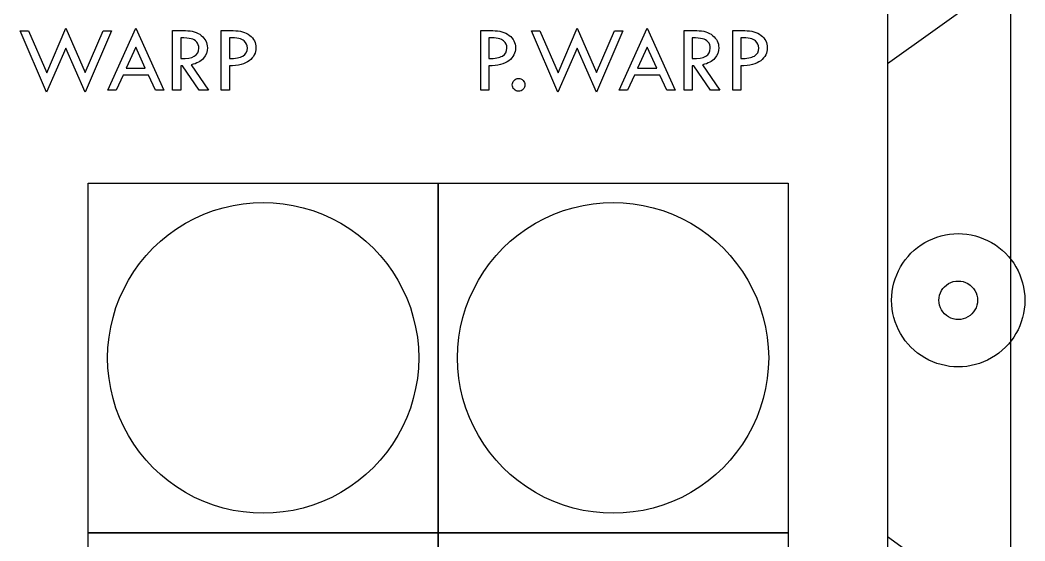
# Model space of a CAD drawing. Extents: x 0 to 339, y 0 to 211.
# Drawn here: x 71.5 to 123.2, y 121.8 to 148.6 of the extents above; entities that cross this region are included whole.
import ezdxf

# ---------------------------------------------------------------- set-up
doc = ezdxf.new("R2010")
doc.units = 0
doc.layers.add('Layer_1', color=7, linetype='CONTINUOUS')

msp = doc.modelspace()

# ---------------------------------------------------------------- linework, layer by layer
at = {"layer": 'Layer_1', "color": 6}
for p, q in [((116.13033, 204.072506), (116.13033, 6.478666)), ((122.48033, 6.478666), (122.48033, 204.072506))]:
    msp.add_line(p, q, dxfattribs=at)
at = {"layer": 'Layer_1', "color": 1}
for p, q in [((122.48033, 150.862311), (116.13034, 146.318911)), ((116.13034, 146.318911), (116.13034, 121.985531)), ((120.767398, 134.152217), (120.767398, 134.152217)), ((92.024894, 131.186898), (92.024894, 131.186898)), ((92.024894, 131.186898), (92.024894, 131.186898)), ((110.024894, 131.186898), (110.024894, 131.186898)), ((116.13034, 121.985531), (122.48033, 117.442131))]:
    msp.add_line(p, q, dxfattribs=at)
at = {"layer": 'Layer_1', "color": 7}
for p, q in [((72.88443, 144.866511), (71.5219, 148.028071)), ((71.5219, 148.028071), (71.95598, 148.028071)), ((71.95598, 148.028071), (72.88926, 145.864901)), ((72.88926, 145.864901), (73.87317, 148.151061)), ((73.87317, 148.151061), (74.86192, 145.884191)), ((74.86192, 145.884191), (75.79037, 148.028071)), ((76.22445, 148.028071), (74.86192, 144.866511)), ((75.79037, 148.028071), (76.22445, 148.028071)), ((76.03032, 144.960561), (77.46762, 148.151061)), ((77.46762, 148.151061), (78.91938, 144.960561)), ((79.36667, 144.960561), (79.36672, 148.032891)), ((79.36672, 148.032891), (80.03232, 148.032891)), ((81.86993, 148.032891), (82.48729, 148.032891)), ((81.86993, 144.960561), (81.86993, 148.032891)), ((95.21846, 148.032891), (95.83582, 148.032891)), ((95.21846, 144.960561), (95.21846, 148.032891)), ((99.18789, 144.866511), (97.82536, 148.028071)), ((97.82536, 148.028071), (98.25944, 148.028071)), ((98.25944, 148.028071), (99.19272, 145.864901)), ((99.19272, 145.864901), (100.17664, 148.151061)), ((100.17664, 148.151061), (101.16538, 145.884191)), ((101.16538, 145.884191), (102.09383, 148.028071)), ((102.52791, 148.028071), (101.16538, 144.866511)), ((102.09383, 148.028071), (102.52791, 148.028071)), ((102.33378, 144.960561), (103.77108, 148.151061)), ((103.77108, 148.151061), (105.22284, 144.960561)), ((105.67014, 144.960561), (105.67019, 148.032891)), ((105.67019, 148.032891), (106.33578, 148.032891)), ((108.17339, 148.032891), (108.79075, 148.032891)), ((108.17339, 144.960561), (108.17339, 148.032891)), ((79.78634, 147.661511), (79.78634, 146.590781)), ((79.78634, 147.661491), (79.78634, 147.661511)), ((82.28472, 147.666341), (82.28472, 146.590781)), ((82.28472, 147.666341), (82.28472, 147.666341)), ((95.63324, 147.666341), (95.63324, 146.590781)), ((95.63324, 147.666341), (95.63324, 147.666341)), ((106.0898, 147.661511), (106.0898, 146.590781)), ((106.0898, 147.661491), (106.0898, 147.661511)), ((108.58818, 147.666341), (108.58818, 146.590781)), ((108.58818, 147.666341), (108.58818, 147.666341)), ((73.87317, 147.138201), (72.88443, 144.866511)), ((74.86192, 144.866511), (73.87317, 147.138201)), ((77.46762, 147.188851), (76.97324, 146.096411)), ((77.96199, 146.096411), (77.46762, 147.188851)), ((100.17664, 147.138201), (99.18789, 144.866511)), ((101.16538, 144.866511), (100.17664, 147.138201)), ((103.77108, 147.188851), (103.27671, 146.096411)), ((104.26545, 146.096411), (103.77108, 147.188851)), ((80.31929, 146.274861), (81.21398, 144.960561)), ((106.62275, 146.274861), (107.51745, 144.960561)), ((76.81649, 145.746731), (76.46681, 144.960561)), ((78.12115, 145.746731), (76.81649, 145.746731)), ((76.97324, 146.096411), (77.96199, 146.096411)), ((78.48047, 144.960561), (78.12115, 145.746731)), ((79.88039, 146.224221), (79.78629, 146.224221)), ((79.78629, 146.224221), (79.78629, 144.960561)), ((80.73408, 144.960561), (79.88039, 146.224221)), ((82.28472, 146.224221), (82.28472, 144.960561)), ((95.63324, 146.224221), (95.63324, 144.960561)), ((103.11995, 145.746731), (102.77028, 144.960561)), ((104.42461, 145.746731), (103.11995, 145.746731)), ((103.27671, 146.096411), (104.26545, 146.096411)), ((104.78394, 144.960561), (104.42461, 145.746731)), ((106.18385, 146.224221), (106.08975, 146.224221)), ((106.08975, 146.224221), (106.08975, 144.960561)), ((107.03754, 144.960561), (106.18385, 146.224221)), ((108.58818, 146.224221), (108.58818, 144.960561)), ((96.83662, 145.242711), (96.83662, 145.242711)), ((76.46681, 144.960561), (76.03032, 144.960561)), ((78.91938, 144.960561), (78.48047, 144.960561)), ((79.78629, 144.960561), (79.36667, 144.960561)), ((81.21398, 144.960561), (80.73408, 144.960561)), ((82.28472, 144.960561), (81.86993, 144.960561)), ((95.63324, 144.960561), (95.21846, 144.960561)), ((102.77028, 144.960561), (102.33378, 144.960561)), ((105.22284, 144.960561), (104.78394, 144.960561)), ((106.08975, 144.960561), (105.67014, 144.960561)), ((107.51745, 144.960561), (107.03754, 144.960561)), ((108.58818, 144.960561), (108.17339, 144.960561))]:
    msp.add_line(p, q, dxfattribs=at)
at = {"layer": 'Layer_1', "color": 3}
for p, q in [((75.024894, 140.186898), (93.024894, 140.186898)), ((75.024894, 122.186898), (75.024894, 140.186898)), ((75.024894, 140.186898), (93.024894, 140.186898)), ((75.024894, 122.186898), (75.024894, 140.186898)), ((93.024894, 140.186898), (93.024894, 122.186898)), ((93.024894, 140.186898), (93.024894, 122.186898)), ((93.024894, 140.186898), (111.024894, 140.186898)), ((93.024894, 122.186898), (93.024894, 140.186898)), ((111.024894, 140.186898), (111.024894, 122.186898)), ((123.20421, 134.152217), (123.20421, 134.152217)), ((93.024894, 122.186898), (75.024894, 122.186898)), ((93.024894, 122.186898), (75.024894, 122.186898)), ((75.024894, 122.186898), (93.024894, 122.186898)), ((75.024894, 104.186898), (75.024894, 122.186898)), ((93.024894, 122.186898), (93.024894, 104.186898)), ((111.024894, 122.186898), (93.024894, 122.186898)), ((93.024894, 122.186898), (111.024894, 122.186898)), ((93.024894, 104.186898), (93.024894, 122.186898)), ((111.024894, 122.186898), (111.024894, 104.186898))]:
    msp.add_line(p, q, dxfattribs=at)
at = {"layer": 'Layer_1', "color": 7}
for points in [[(80.03232, 148.032891), (80.363507, 148.032891), (80.632797, 147.950094), (80.84019, 147.784501)], [(82.48729, 148.032891), (82.836163, 148.032891), (83.117513, 147.950901), (83.33134, 147.786921)], [(95.83582, 148.032891), (96.184693, 148.032891), (96.46604, 147.950901), (96.67986, 147.786921)], [(106.33578, 148.032891), (106.666967, 148.032891), (106.936257, 147.950094), (107.14365, 147.784501)], [(108.79075, 148.032891), (109.139623, 148.032891), (109.420973, 147.950901), (109.6348, 147.786921)], [(80.31688, 147.615691), (80.1963, 147.646224), (80.019453, 147.661491), (79.78634, 147.661491)], [(80.60627, 147.446881), (80.533923, 147.530488), (80.43746, 147.586758), (80.31688, 147.615691)], [(80.71479, 147.128561), (80.71479, 147.258781), (80.678617, 147.364888), (80.60627, 147.446881)], [(80.84019, 147.784501), (81.049197, 147.620514), (81.1537, 147.409904), (81.1537, 147.152671)], [(83.03954, 147.509581), (82.925393, 147.614088), (82.673787, 147.666341), (82.28472, 147.666341)], [(83.21317, 147.138201), (83.21317, 147.281288), (83.155293, 147.405081), (83.03954, 147.509581)], [(83.33134, 147.786921), (83.545167, 147.622934), (83.65208, 147.409911), (83.65208, 147.147851)], [(96.38807, 147.509581), (96.273917, 147.614088), (96.022307, 147.666341), (95.63324, 147.666341)], [(96.5617, 147.138201), (96.5617, 147.281288), (96.503823, 147.405081), (96.38807, 147.509581)], [(96.67986, 147.786921), (96.893687, 147.622934), (97.0006, 147.409911), (97.0006, 147.147851)], [(106.62034, 147.615691), (106.499767, 147.646224), (106.32292, 147.661491), (106.0898, 147.661491)], [(106.90973, 147.446881), (106.837383, 147.530488), (106.74092, 147.586758), (106.62034, 147.615691)], [(107.01825, 147.128561), (107.01825, 147.258781), (106.982077, 147.364888), (106.90973, 147.446881)], [(107.14365, 147.784501), (107.352657, 147.620514), (107.45716, 147.409904), (107.45716, 147.152671)], [(109.343, 147.509581), (109.228853, 147.614088), (108.977247, 147.666341), (108.58818, 147.666341)], [(109.51664, 147.138201), (109.51664, 147.281288), (109.45876, 147.405081), (109.343, 147.509581)], [(109.6348, 147.786921), (109.848627, 147.622934), (109.95554, 147.409911), (109.95554, 147.147851)], [(79.78634, 146.590781), (80.405307, 146.577914), (80.71479, 146.757174), (80.71479, 147.128561)], [(81.1537, 147.152671), (81.1537, 146.946884), (81.086173, 146.765214), (80.95112, 146.607661)], [(82.98408, 146.723411), (83.136807, 146.810231), (83.21317, 146.948494), (83.21317, 147.138201)], [(83.65208, 147.147851), (83.65208, 146.884184), (83.538737, 146.663124), (83.31205, 146.484671)], [(96.3326, 146.723411), (96.485333, 146.810231), (96.5617, 146.948494), (96.5617, 147.138201)], [(97.0006, 147.147851), (97.0006, 146.884184), (96.887257, 146.663124), (96.66057, 146.484671)], [(106.0898, 146.590781), (106.708767, 146.577914), (107.01825, 146.757174), (107.01825, 147.128561)], [(107.45716, 147.152671), (107.45716, 146.946884), (107.389637, 146.765214), (107.25459, 146.607661)], [(109.28754, 146.723411), (109.440273, 146.810231), (109.51664, 146.948494), (109.51664, 147.138201)], [(109.95554, 147.147851), (109.95554, 146.884184), (109.842197, 146.663124), (109.61551, 146.484671)], [(80.95112, 146.607661), (80.816073, 146.450108), (80.605463, 146.339174), (80.31929, 146.274861)], [(82.28472, 146.590781), (82.599833, 146.594114), (82.832953, 146.638324), (82.98408, 146.723411)], [(83.31205, 146.484671), (83.08697, 146.306218), (82.744527, 146.219401), (82.28472, 146.224221)], [(95.63324, 146.590781), (95.948353, 146.594114), (96.181473, 146.638324), (96.3326, 146.723411)], [(96.66057, 146.484671), (96.43549, 146.306218), (96.093047, 146.219401), (95.63324, 146.224221)], [(107.25459, 146.607661), (107.119537, 146.450108), (106.908923, 146.339174), (106.62275, 146.274861)], [(108.58818, 146.590781), (108.903293, 146.594114), (109.136413, 146.638324), (109.28754, 146.723411)], [(109.61551, 146.484671), (109.39043, 146.306218), (109.047987, 146.219401), (108.58818, 146.224221)], [(96.83662, 145.242711), (96.83662, 145.331138), (96.867987, 145.407504), (96.93072, 145.471811)], [(96.93072, 145.011201), (96.867987, 145.073934), (96.83662, 145.151104), (96.83662, 145.242711)], [(96.93072, 145.471811), (96.995053, 145.536144), (97.072223, 145.568311), (97.16223, 145.568311)], [(97.16223, 145.568311), (97.25065, 145.568311), (97.327017, 145.536144), (97.39133, 145.471811)], [(97.39133, 145.471811), (97.455663, 145.407478), (97.48783, 145.331111), (97.48783, 145.242711)], [(97.48783, 145.242711), (97.48783, 145.152678), (97.455663, 145.075508), (97.39133, 145.011201)], [(97.16223, 144.917101), (97.072197, 144.917101), (96.995027, 144.948468), (96.93072, 145.011201)], [(97.39133, 145.011201), (97.328597, 144.948468), (97.25223, 144.917101), (97.16223, 144.917101)]]:
    msp.add_open_spline(points, degree=3, dxfattribs=at)
at = {"layer": 'Layer_1', "color": 1}
for points in [[(80.024894, 138.115101), (82.500103, 139.544164), (85.549685, 139.544164), (88.024894, 138.115101)], [(80.024894, 138.115101), (82.500103, 139.544164), (85.549685, 139.544164), (88.024894, 138.115101)], [(98.024894, 138.115101), (100.500103, 139.544164), (103.549685, 139.544164), (106.024894, 138.115101)], [(76.024894, 131.186898), (76.024894, 134.045023), (77.549685, 136.686039), (80.024894, 138.115101)], [(76.024894, 131.186898), (76.024894, 134.045023), (77.549685, 136.686039), (80.024894, 138.115101)], [(88.024894, 138.115101), (90.500103, 136.686039), (92.024894, 134.045023), (92.024894, 131.186898)], [(88.024894, 138.115101), (90.500103, 136.686039), (92.024894, 134.045023), (92.024894, 131.186898)], [(94.024894, 131.186898), (94.024894, 134.045023), (95.549685, 136.686039), (98.024894, 138.115101)], [(106.024894, 138.115101), (108.500103, 136.686039), (110.024894, 134.045023), (110.024894, 131.186898)], [(118.783023, 134.152217), (118.783023, 134.506691), (118.972132, 134.834239), (119.279116, 135.011477)], [(119.279116, 135.011477), (119.5861, 135.188714), (119.96432, 135.188714), (120.271304, 135.011477)], [(120.271304, 135.011477), (120.578288, 134.834239), (120.767398, 134.506691), (120.767398, 134.152217)], [(119.279116, 133.292957), (118.972132, 133.470195), (118.783023, 133.797743), (118.783023, 134.152217)], [(120.767398, 134.152217), (120.767398, 133.797743), (120.578288, 133.470195), (120.271304, 133.292957)], [(120.271304, 133.292957), (119.96432, 133.11572), (119.5861, 133.11572), (119.279116, 133.292957)], [(80.024894, 124.258695), (77.549685, 125.687757), (76.024894, 128.328773), (76.024894, 131.186898)], [(80.024894, 124.258695), (77.549685, 125.687757), (76.024894, 128.328773), (76.024894, 131.186898)], [(92.024894, 131.186898), (92.024894, 128.328773), (90.500103, 125.687757), (88.024894, 124.258695)], [(92.024894, 131.186898), (92.024894, 128.328773), (90.500103, 125.687757), (88.024894, 124.258695)], [(98.024894, 124.258695), (95.549685, 125.687757), (94.024894, 128.328773), (94.024894, 131.186898)], [(110.024894, 131.186898), (110.024894, 128.328773), (108.500103, 125.687757), (106.024894, 124.258695)], [(88.024894, 124.258695), (85.549685, 122.829632), (82.500103, 122.829632), (80.024894, 124.258695)], [(88.024894, 124.258695), (85.549685, 122.829632), (82.500103, 122.829632), (80.024894, 124.258695)], [(106.024894, 124.258695), (103.549685, 122.829632), (100.500103, 122.829632), (98.024894, 124.258695)]]:
    msp.add_open_spline(points, degree=3, dxfattribs=at)
at = {"layer": 'Layer_1', "color": 3}
for points in [[(118.06071, 137.121818), (119.121646, 137.73435), (120.428774, 137.73435), (121.48971, 137.121818)], [(116.34621, 134.152217), (116.34621, 135.377281), (116.999774, 136.509286), (118.06071, 137.121818)], [(121.48971, 137.121818), (122.550646, 136.509286), (123.20421, 135.377281), (123.20421, 134.152217)], [(118.06071, 131.182616), (116.999774, 131.795148), (116.34621, 132.927153), (116.34621, 134.152217)], [(123.20421, 134.152217), (123.20421, 132.927153), (122.550646, 131.795148), (121.48971, 131.182616)], [(121.48971, 131.182616), (120.428774, 130.570084), (119.121646, 130.570084), (118.06071, 131.182616)]]:
    msp.add_open_spline(points, degree=3, dxfattribs=at)

doc.saveas('drawing.dxf')
